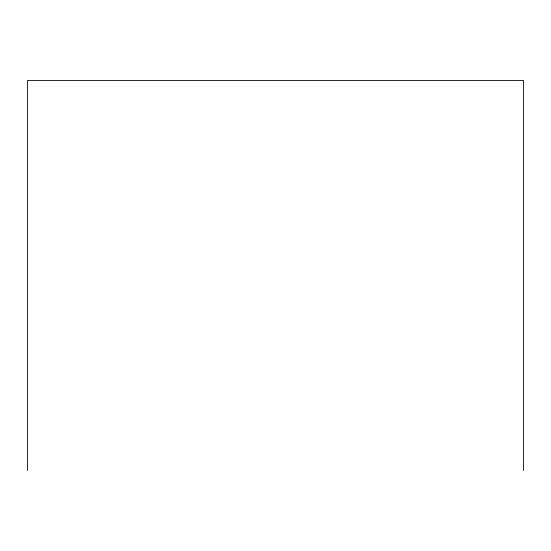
<?xml version="1.0" encoding="UTF-8"?>
<svg xmlns="http://www.w3.org/2000/svg" width="551" height="551" viewBox="0 0 551 551"><rect width="100%" height="100%" fill="white"/><g stroke="black" fill="none" stroke-linecap="round" stroke-linejoin="round"><path stroke-width="0.83" d="M523.45 470.561L523.45 80.439L27.55 80.439L27.55 470.561"/></g></svg>
